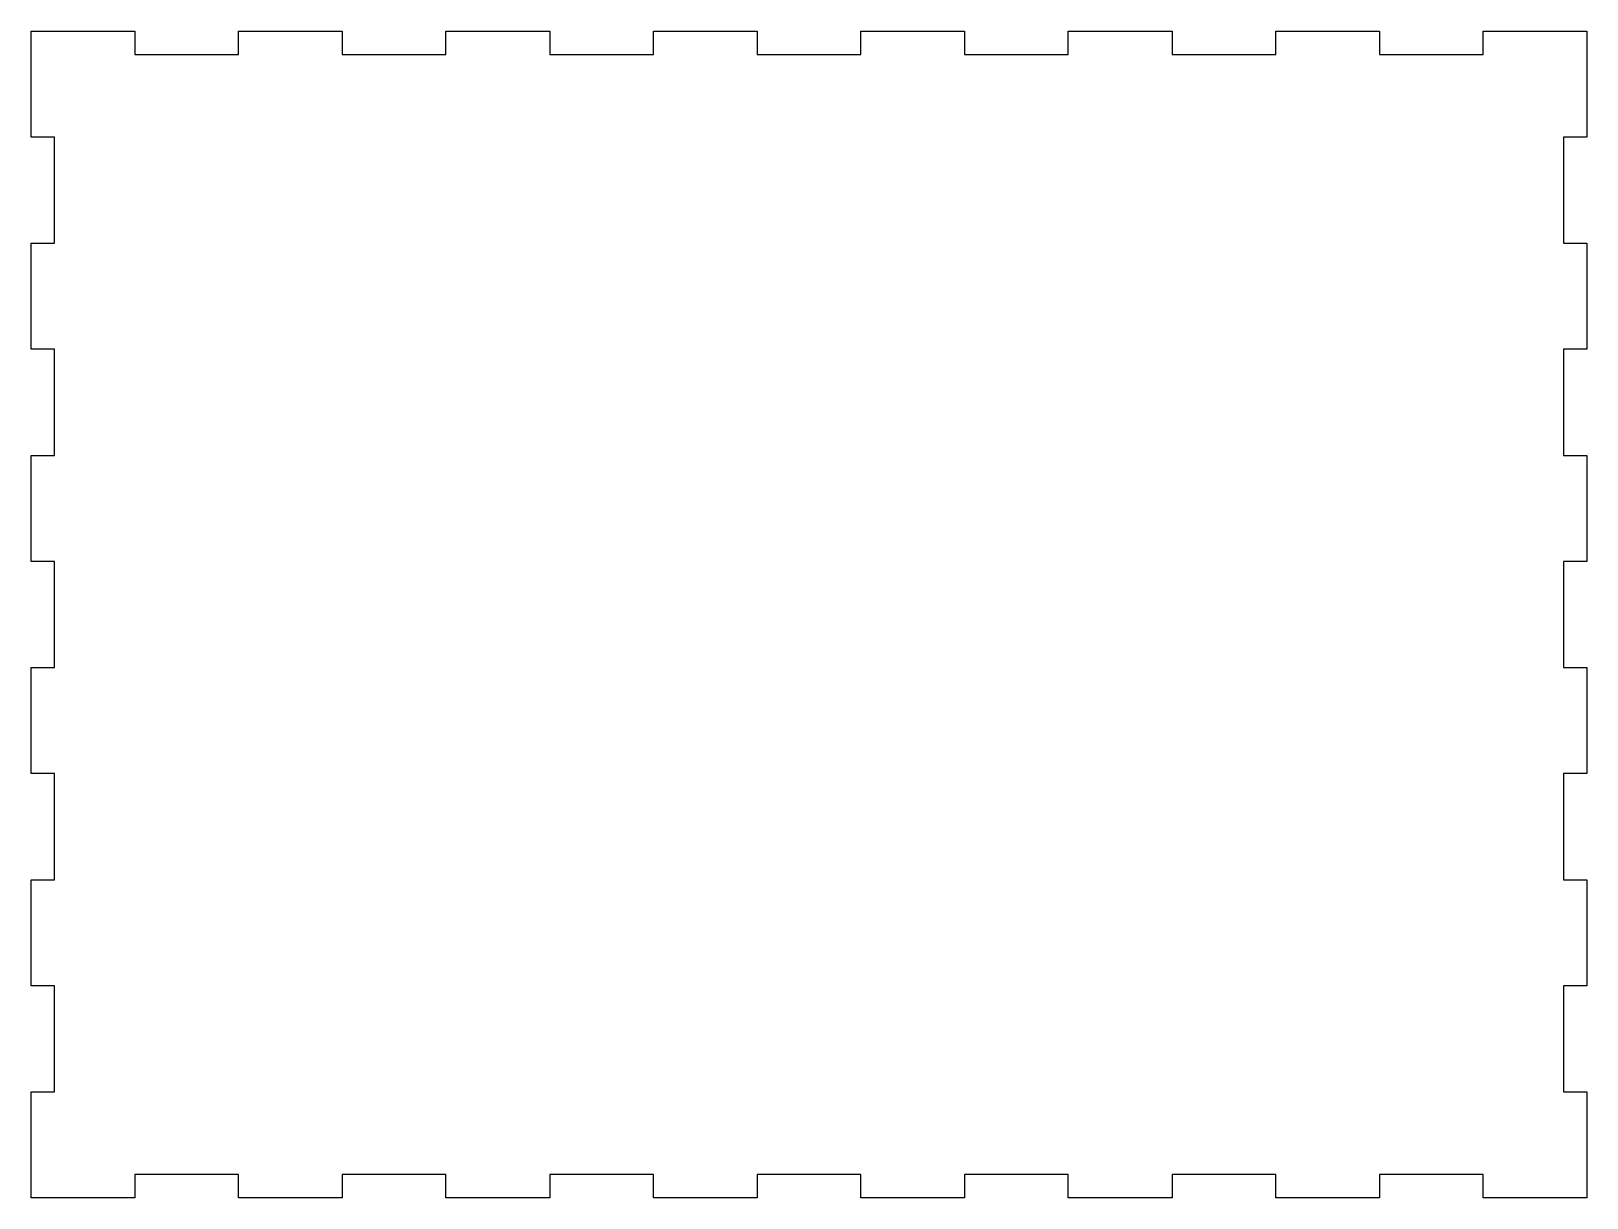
# Model space of a CAD drawing. Header units: millimetres. Extents: x 0 to 200, y 0 to 150.
import ezdxf

# ---------------------------------------------------------------- set-up
doc = ezdxf.new("R2010")
doc.units = ezdxf.units.MM
doc.layers.get('0').update_dxf_attribs({"linetype": 'CONTINUOUS'})

msp = doc.modelspace()

# ---------------------------------------------------------------- linework, layer by layer
msp.add_lwpolyline([(197, 13.64), (200, 13.64), (200, 0), (186.67, 0), (186.67, 3), (173.33, 3), (173.33, 0), (160, 0), (160, 3), (146.67, 3), (146.67, 0), (133.33, 0), (133.33, 3), (120, 3), (120, 0), (106.67, 0), (106.67, 3), (93.33, 3), (93.33, 0), (80, 0), (80, 3), (66.67, 3), (66.67, 0), (53.33, 0), (53.33, 3), (40, 3), (40, 0), (26.67, 0), (26.67, 3), (13.33, 3), (13.33, 0), (0, 0), (0, 13.64), (3, 13.64), (3, 27.27), (0, 27.27), (0, 40.91), (3, 40.91), (3, 54.55), (0, 54.55), (0, 68.18), (3, 68.18), (3, 81.82), (0, 81.82), (0, 95.45), (3, 95.45), (3, 109.09), (0, 109.09), (0, 122.73), (3, 122.73), (3, 136.36), (0, 136.36), (0, 150), (13.33, 150), (13.33, 147), (26.67, 147), (26.67, 150), (40, 150), (40, 147), (53.33, 147), (53.33, 150), (66.67, 150), (66.67, 147), (80, 147), (80, 150), (93.33, 150), (93.33, 147), (106.67, 147), (106.67, 150), (120, 150), (120, 147), (133.33, 147), (133.33, 150), (146.67, 150), (146.67, 147), (160, 147), (160, 150), (173.33, 150), (173.33, 147), (186.67, 147), (186.67, 150), (200, 150), (200, 136.36), (197, 136.36), (197, 122.73), (200, 122.73), (200, 109.09), (197, 109.09), (197, 95.45), (200, 95.45), (200, 81.82), (197, 81.82), (197, 68.18), (200, 68.18), (200, 54.55), (197, 54.55), (197, 40.91), (200, 40.91), (200, 27.27), (197, 27.27)], close=True)

doc.saveas('drawing.dxf')
